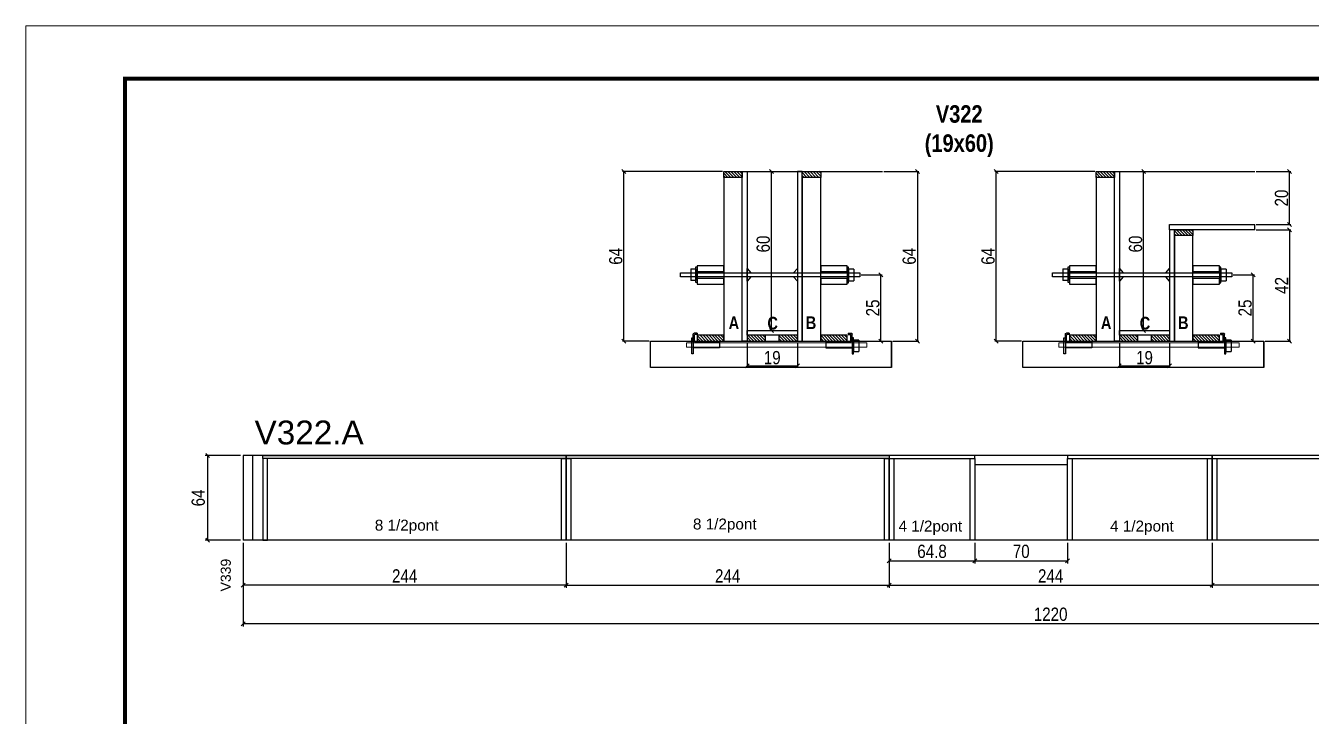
# Model space of a CAD drawing. Extents: x -3394 to 16474, y -5031 to 14397.
# Drawn here: x 9027 to 9998, y 5835 to 6357 of the extents above; entities that cross this region are included whole.
import ezdxf

# ---------------------------------------------------------------- set-up
doc = ezdxf.new("R2010")
doc.units = 0
doc.linetypes.add('DASHED', pattern=[0.75, 0.5, -0.25])
doc.layers.get('0').update_dxf_attribs({"linetype": 'CONTINUOUS'})
doc.layers.get('Defpoints').update_dxf_attribs({"linetype": 'CONTINUOUS'})
for name, color, linetype in [('1HACHURA MADEIRAS', 1, 'CONTINUOUS'), ('barrote', 251, 'CONTINUOUS'), ('COTA', 241, 'CONTINUOUS'), ('detalhes', 4, 'CONTINUOUS'), ('NOMENCLATURA', 7, 'CONTINUOUS'), ('Painéis', 200, 'CONTINUOUS'), ('PONTALETE', 7, 'CONTINUOUS'), ('presilha', 1, 'CONTINUOUS'), ('SARR_2.2x10', 60, 'CONTINUOUS'), ('SARR_2.2x7', 40, 'CONTINUOUS'), ('SARR_3.5x7', 81, 'CONTINUOUS'), ('Tubo de PVC', 51, 'CONTINUOUS')]:
    doc.layers.add(name, color=color, linetype=linetype)
for name, color, linetype, lineweight in [('CONCRETO', 251, 'CONTINUOUS', 25), ('Folhas', 255, 'CONTINUOUS', 9), ('SARRAFO DE PRESSAO', 251, 'DASHED', 9), ('SCO-___-LAJ', 2, 'CONTINUOUS', 0)]:
    doc.layers.add(name, color=color, linetype=linetype, lineweight=lineweight)
doc.styles.add('ARIAL', font='arial.ttf')
doc.styles.add('COTA TECNICA', font='techl___.ttf', dxfattribs={"height": 10})
doc.styles.add('COTA TECNICA 2X', font='techl___.ttf', dxfattribs={"height": 10})
doc.styles.add('TECNICA', font='techb___.ttf', dxfattribs={"height": 10})
doc.dimstyles.new('PAINEL', dxfattribs={"dimtxt": 10, "dimasz": 3, "dimexe": 3, "dimexo": 3, "dimgap": 3, "dimtad": 1, "dimdec": 1, "dimzin": 12, "dimdsep": 46, "dimtxsty": 'COTA TECNICA', "dimblk1": 'OBLIQUE', "dimblk2": 'OBLIQUE', "dimsah": 1, "dimcen": 0.9, "dimclrd": 4, "dimclre": 4, "dimclrt": 240, "dimadec": 1, "dimazin": 3, "dimtfac": 1, "dimtdec": 1, "dimtmove": 0, "dimatfit": 3, "dimfxl": 1, "dimtolj": 1, "dimtzin": 12, "dimarcsym": 0})
doc.dimstyles.new('SECAO', dxfattribs={"dimscale": 0.333333, "dimtxt": 5, "dimasz": 9, "dimexe": 3, "dimexo": 3, "dimgap": 3, "dimtad": 1, "dimdec": 1, "dimlfac": 0.5, "dimzin": 12, "dimdsep": 46, "dimtxsty": 'COTA TECNICA 2X', "dimblk1": 'OBLIQUE', "dimblk2": 'OBLIQUE', "dimsah": 1, "dimcen": 0.9, "dimclrd": 4, "dimclre": 4, "dimclrt": 240, "dimadec": 1, "dimazin": 3, "dimtfac": 1, "dimtdec": 1, "dimtmove": 0, "dimatfit": 3, "dimfxl": 1, "dimtolj": 1, "dimtzin": 12, "dimarcsym": 0})

# ---------------------------------------------------------------- blocks, each defined once
blk = doc.blocks.new('9999999999')
at = {"layer": 'Folhas'}
blk.add_lwpolyline([(98138.98, 34190.21), (99623.98, 34190.21), (99623.98, 35240.21), (98138.98, 35240.21)], close=True, dxfattribs=at)
at = {"layer": 'Folhas', "color": 30, "const_width": 3}
blk.add_lwpolyline([(98213.98, 34230.21), (99583.98, 34230.21), (99583.98, 35200.21), (98213.98, 35200.21)], close=True, dxfattribs=at)
blk = doc.blocks.new('_Oblique')
at = {"color": 0, "linetype": 'ByBlock', "lineweight": -2}
blk.add_line((-0.5, -0.5), (0.5, 0.5), dxfattribs=at)
blk = doc.blocks.new('*D790')
at = {"layer": 'COTA', "color": 4, "linetype": 'Continuous', "lineweight": -2, "transparency": 16777216}
for p, q in [((9923.49, 5966), (9923.49, 5932.03)), ((10167.49, 5966), (10167.49, 5932.03)), ((10167.49, 5934.03), (9923.49, 5934.03))]:
    blk.add_line(p, q, dxfattribs=at)
at = {"layer": 'Defpoints', "color": 0, "linetype": 'Continuous', "transparency": 16777216}
for p in [(9923.49, 5968), (10167.49, 5968), (9923.49, 5934.03)]:
    blk.add_point(p, dxfattribs=at)
at = {"layer": 'COTA', "color": 4, "linetype": 'Continuous', "lineweight": -2, "transparency": 16777216, "xscale": 3, "yscale": 3, "zscale": 3, "rotation": 180}
blk.add_blockref('_Oblique', (9923.49, 5934.03), dxfattribs=at)
at = {"layer": 'COTA', "color": 4, "linetype": 'Continuous', "lineweight": -2, "transparency": 16777216, "xscale": 3, "yscale": 3, "zscale": 3}
blk.add_blockref('_Oblique', (10167.49, 5934.03), dxfattribs=at)
at = {"layer": 'COTA', "color": 240, "linetype": 'Continuous', "transparency": 16777216, "insert": (10045.49, 5941.1), "char_height": 10, "attachment_point": 5, "style": 'COTA TECNICA'}
blk.add_mtext('\\A1;244', dxfattribs=at)
blk = doc.blocks.new('*D791')
at = {"layer": 'COTA', "color": 4, "linetype": 'Continuous', "lineweight": -2, "transparency": 16777216}
for p, q in [((9191.46, 5966), (9191.46, 5932.03)), ((9435.49, 5966), (9435.49, 5932.03)), ((9435.49, 5934.03), (9191.46, 5934.03))]:
    blk.add_line(p, q, dxfattribs=at)
at = {"layer": 'Defpoints', "color": 0, "linetype": 'Continuous', "transparency": 16777216}
for p in [(9191.46, 5968), (9435.49, 5968), (9191.46, 5934.03)]:
    blk.add_point(p, dxfattribs=at)
at = {"layer": 'COTA', "color": 4, "linetype": 'Continuous', "lineweight": -2, "transparency": 16777216, "xscale": 3, "yscale": 3, "zscale": 3, "rotation": 180}
blk.add_blockref('_Oblique', (9191.46, 5934.03), dxfattribs=at)
at = {"layer": 'COTA', "color": 4, "linetype": 'Continuous', "lineweight": -2, "transparency": 16777216, "xscale": 3, "yscale": 3, "zscale": 3}
blk.add_blockref('_Oblique', (9435.49, 5934.03), dxfattribs=at)
at = {"layer": 'COTA', "color": 240, "linetype": 'Continuous', "transparency": 16777216, "insert": (9313.48, 5941.1), "char_height": 10, "attachment_point": 5, "style": 'COTA TECNICA'}
blk.add_mtext('\\A1;244', dxfattribs=at)
blk = doc.blocks.new('*D792')
at = {"layer": 'COTA', "color": 4, "linetype": 'Continuous', "lineweight": -2, "transparency": 16777216}
for p, q in [((9191.46, 5966), (9191.46, 5903.01)), ((10411.49, 5966), (10411.49, 5903.01)), ((10411.49, 5905.01), (9191.46, 5905.01))]:
    blk.add_line(p, q, dxfattribs=at)
at = {"layer": 'Defpoints', "color": 0, "linetype": 'Continuous', "transparency": 16777216}
for p in [(9191.46, 5968), (10411.49, 5968), (9191.46, 5905.01)]:
    blk.add_point(p, dxfattribs=at)
at = {"layer": 'COTA', "color": 4, "linetype": 'Continuous', "lineweight": -2, "transparency": 16777216, "xscale": 3, "yscale": 3, "zscale": 3, "rotation": 180}
blk.add_blockref('_Oblique', (9191.46, 5905.01), dxfattribs=at)
at = {"layer": 'COTA', "color": 4, "linetype": 'Continuous', "lineweight": -2, "transparency": 16777216, "xscale": 3, "yscale": 3, "zscale": 3}
blk.add_blockref('_Oblique', (10411.49, 5905.01), dxfattribs=at)
at = {"layer": 'COTA', "color": 240, "linetype": 'Continuous', "transparency": 16777216, "insert": (9801.48, 5912.11), "char_height": 10, "attachment_point": 5, "style": 'COTA TECNICA'}
blk.add_mtext('\\A1;1220', dxfattribs=at)
blk = doc.blocks.new('*D793')
at = {"layer": 'COTA', "color": 4, "linetype": 'Continuous', "lineweight": -2, "transparency": 16777216}
for p, q in [((9189.46, 6032), (9162.66, 6032)), ((9164.66, 6032), (9164.66, 5968)), ((9189.46, 5968), (9162.66, 5968))]:
    blk.add_line(p, q, dxfattribs=at)
at = {"layer": 'Defpoints', "color": 0, "linetype": 'Continuous', "transparency": 16777216}
for p in [(9191.46, 6032), (9164.66, 5968), (9191.46, 5968)]:
    blk.add_point(p, dxfattribs=at)
at = {"layer": 'COTA', "color": 4, "linetype": 'Continuous', "lineweight": -2, "transparency": 16777216, "xscale": 3, "yscale": 3, "zscale": 3}
for p, rotation in [((9164.66, 6032), 90), ((9164.66, 5968), 270)]:
    blk.add_blockref('_Oblique', p, dxfattribs=dict(at, rotation=rotation))
at = {"layer": 'COTA', "color": 240, "linetype": 'Continuous', "transparency": 16777216, "insert": (9157.56, 6000), "char_height": 10, "attachment_point": 5, "rotation": 90, "style": 'COTA TECNICA'}
blk.add_mtext('\\A1;64', dxfattribs=at)
blk = doc.blocks.new('*D794')
at = {"layer": 'COTA', "color": 4, "linetype": 'Continuous', "lineweight": -2, "transparency": 16777216}
for p, q in [((9679.49, 5966), (9679.49, 5932.03)), ((9923.49, 5966), (9923.49, 5932.03)), ((9679.49, 5934.03), (9923.49, 5934.03))]:
    blk.add_line(p, q, dxfattribs=at)
at = {"layer": 'Defpoints', "color": 0, "linetype": 'Continuous', "transparency": 16777216}
for p in [(9679.49, 5968), (9923.49, 5968), (9923.49, 5934.03)]:
    blk.add_point(p, dxfattribs=at)
at = {"layer": 'COTA', "color": 4, "linetype": 'Continuous', "lineweight": -2, "transparency": 16777216, "xscale": 3, "yscale": 3, "zscale": 3, "rotation": 180}
blk.add_blockref('_Oblique', (9679.49, 5934.03), dxfattribs=at)
at = {"layer": 'COTA', "color": 4, "linetype": 'Continuous', "lineweight": -2, "transparency": 16777216, "xscale": 3, "yscale": 3, "zscale": 3}
blk.add_blockref('_Oblique', (9923.49, 5934.03), dxfattribs=at)
at = {"layer": 'COTA', "color": 240, "linetype": 'Continuous', "transparency": 16777216, "insert": (9801.49, 5941.1), "char_height": 10, "attachment_point": 5, "style": 'COTA TECNICA'}
blk.add_mtext('\\A1;244', dxfattribs=at)
blk = doc.blocks.new('*D795')
at = {"layer": 'COTA', "color": 4, "linetype": 'Continuous', "lineweight": -2, "transparency": 16777216}
for p, q in [((9435.49, 5966), (9435.49, 5932.03)), ((9679.49, 5966), (9679.49, 5932.03)), ((9435.49, 5934.03), (9679.49, 5934.03))]:
    blk.add_line(p, q, dxfattribs=at)
at = {"layer": 'Defpoints', "color": 0, "linetype": 'Continuous', "transparency": 16777216}
for p in [(9435.49, 5968), (9679.49, 5968), (9679.49, 5934.03)]:
    blk.add_point(p, dxfattribs=at)
at = {"layer": 'COTA', "color": 4, "linetype": 'Continuous', "lineweight": -2, "transparency": 16777216, "xscale": 3, "yscale": 3, "zscale": 3, "rotation": 180}
blk.add_blockref('_Oblique', (9435.49, 5934.03), dxfattribs=at)
at = {"layer": 'COTA', "color": 4, "linetype": 'Continuous', "lineweight": -2, "transparency": 16777216, "xscale": 3, "yscale": 3, "zscale": 3}
blk.add_blockref('_Oblique', (9679.49, 5934.03), dxfattribs=at)
at = {"layer": 'COTA', "color": 240, "linetype": 'Continuous', "transparency": 16777216, "insert": (9557.49, 5941.1), "char_height": 10, "attachment_point": 5, "style": 'COTA TECNICA'}
blk.add_mtext('\\A1;244', dxfattribs=at)
blk = doc.blocks.new('*D797')
at = {"layer": 'COTA', "color": 4, "linetype": 'Continuous', "lineweight": -2, "transparency": 16777216}
for p, q in [((9679.49, 5966), (9679.49, 5950.49)), ((9744.26, 5966), (9744.26, 5950.49)), ((9679.49, 5952.49), (9744.26, 5952.49))]:
    blk.add_line(p, q, dxfattribs=at)
at = {"layer": 'Defpoints', "color": 0, "linetype": 'Continuous', "transparency": 16777216}
for p in [(9679.49, 5968), (9744.26, 5968), (9744.26, 5952.49)]:
    blk.add_point(p, dxfattribs=at)
at = {"layer": 'COTA', "color": 4, "linetype": 'Continuous', "lineweight": -2, "transparency": 16777216, "xscale": 3, "yscale": 3, "zscale": 3, "rotation": 180}
blk.add_blockref('_Oblique', (9679.49, 5952.49), dxfattribs=at)
at = {"layer": 'COTA', "color": 4, "linetype": 'Continuous', "lineweight": -2, "transparency": 16777216, "xscale": 3, "yscale": 3, "zscale": 3}
blk.add_blockref('_Oblique', (9744.26, 5952.49), dxfattribs=at)
at = {"layer": 'COTA', "color": 240, "linetype": 'Continuous', "transparency": 16777216, "insert": (9711.88, 5959.62), "char_height": 10, "attachment_point": 5, "style": 'COTA TECNICA'}
blk.add_mtext('\\A1;64.8', dxfattribs=at)
blk = doc.blocks.new('*D798')
at = {"layer": 'COTA', "color": 4, "linetype": 'Continuous', "lineweight": -2, "transparency": 16777216}
for p, q in [((9744.26, 5966), (9744.26, 5950.49)), ((9814.26, 5966), (9814.26, 5950.49)), ((9744.26, 5952.49), (9814.26, 5952.49))]:
    blk.add_line(p, q, dxfattribs=at)
at = {"layer": 'Defpoints', "color": 0, "linetype": 'Continuous', "transparency": 16777216}
for p in [(9744.26, 5968), (9814.26, 5968), (9814.26, 5952.49)]:
    blk.add_point(p, dxfattribs=at)
at = {"layer": 'COTA', "color": 4, "linetype": 'Continuous', "lineweight": -2, "transparency": 16777216, "xscale": 3, "yscale": 3, "zscale": 3, "rotation": 180}
blk.add_blockref('_Oblique', (9744.26, 5952.49), dxfattribs=at)
at = {"layer": 'COTA', "color": 4, "linetype": 'Continuous', "lineweight": -2, "transparency": 16777216, "xscale": 3, "yscale": 3, "zscale": 3}
blk.add_blockref('_Oblique', (9814.26, 5952.49), dxfattribs=at)
at = {"layer": 'COTA', "color": 240, "linetype": 'Continuous', "transparency": 16777216, "insert": (9779.26, 5959.6), "char_height": 10, "attachment_point": 5, "style": 'COTA TECNICA'}
blk.add_mtext('\\A1;70', dxfattribs=at)
blk = doc.blocks.new('*D819')
at = {"layer": 'COTA', "color": 4, "lineweight": -2, "transparency": 16777216}
for p, q in [((9853.38, 6117.44), (9853.38, 6098.76)), ((9891.38, 6117.44), (9891.38, 6098.76)), ((9853.38, 6099.76), (9891.38, 6099.76))]:
    blk.add_line(p, q, dxfattribs=at)
at = {"layer": 'Defpoints', "color": 0, "transparency": 16777216}
for p in [(9853.38, 6118.44), (9891.38, 6118.44), (9891.38, 6099.76)]:
    blk.add_point(p, dxfattribs=at)
at = {"layer": 'COTA', "color": 4, "lineweight": -2, "transparency": 16777216, "xscale": 3, "yscale": 3, "zscale": 3, "rotation": 180}
blk.add_blockref('_Oblique', (9853.38, 6099.76), dxfattribs=at)
at = {"layer": 'COTA', "color": 4, "lineweight": -2, "transparency": 16777216, "xscale": 3, "yscale": 3, "zscale": 3}
blk.add_blockref('_Oblique', (9891.38, 6099.76), dxfattribs=at)
at = {"layer": 'COTA', "color": 240, "transparency": 16777216, "insert": (9872.38, 6105.85), "char_height": 10, "attachment_point": 5, "style": 'COTA TECNICA 2X'}
blk.add_mtext('\\A1;19', dxfattribs=at)
blk = doc.blocks.new('PRESILHA METÁLICA 1')
at = {"layer": 'presilha'}
for p, q in [((6, 15.5), (7.5, 15.5)), ((6, -2.5), (6, 15.5)), ((7.5, 10.6), (7.5, 19.9)), ((7.5, 15.5), (7.5, -2.5)), ((12, 21), (8.6, 21)), ((9, 11.6), (9, 18.9)), ((12, 19.5), (9.6, 19.5)), ((12, 21), (12, 19.5)), ((0, 13), (6, 13)), ((0, 13), (0, 0)), ((6, 0), (0, 0)), ((6, 13), (6, 0)), ((37.5, 4.1), (7.5, 4.1)), ((37.5, 11), (9.6, 11)), ((37.5, 11), (37.5, 4.1)), ((7.5, -2.5), (6, -2.5))]:
    blk.add_line(p, q, dxfattribs=at)
for centre, radius, start, end in [((8.6, 19.9), 1.14, 90, 180), ((9.6, 18.9), 0.57, 90, 180), ((9.6, 11.6), 0.57, 180, 270)]:
    blk.add_arc(centre, radius, start, end, dxfattribs=at)
blk = doc.blocks.new('PRESILHA METÁLICA 2')
at = {"layer": 'presilha'}
for p, q in [((-5.2, 23.5), (-5.2, 22)), ((-5.2, 23.5), (-1.9, 23.5)), ((-5.2, 22), (-2.8, 22)), ((-2.2, 14.1), (-2.2, 21.4)), ((0.8, 18), (-0.8, 18)), ((-0.8, 18), (-0.8, 0)), ((-0.8, 14.6), (-0.8, 22.4)), ((0.8, 0), (0.8, 18)), ((-30.8, 13.5), (-30.8, 6.6)), ((-30.8, 13.5), (-2.8, 13.5)), ((-30.8, 6.6), (-0.8, 6.6)), ((-0.8, 0), (0.8, 0))]:
    blk.add_line(p, q, dxfattribs=at)
for centre, radius, start, end in [((-2.8, 21.4), 0.57, 0, 90), ((-1.9, 22.4), 1.14, 0, 90), ((-2.8, 14.1), 0.57, 270, 0)]:
    blk.add_arc(centre, radius, start, end, dxfattribs=at)
blk = doc.blocks.new('*D820')
at = {"layer": 'COTA', "color": 4, "lineweight": -2, "transparency": 16777216}
for p, q in [((9956.68, 6202.44), (9983.03, 6202.44)), ((9982.03, 6202.44), (9982.03, 6118.44)), ((9963.44, 6118.44), (9983.03, 6118.44))]:
    blk.add_line(p, q, dxfattribs=at)
at = {"layer": 'Defpoints', "color": 0, "transparency": 16777216}
for p in [(9955.68, 6202.44), (9962.44, 6118.44), (9982.03, 6118.44)]:
    blk.add_point(p, dxfattribs=at)
at = {"layer": 'COTA', "color": 4, "lineweight": -2, "transparency": 16777216, "xscale": 3, "yscale": 3, "zscale": 3}
for p, rotation in [((9982.03, 6202.44), 90), ((9982.03, 6118.44), 270)]:
    blk.add_blockref('_Oblique', p, dxfattribs=dict(at, rotation=rotation))
at = {"layer": 'COTA', "color": 240, "transparency": 16777216, "insert": (9975.96, 6160.44), "char_height": 10, "attachment_point": 5, "rotation": 90, "style": 'COTA TECNICA 2X'}
blk.add_mtext('\\A1;42', dxfattribs=at)
blk = doc.blocks.new('*D821')
at = {"layer": 'COTA', "color": 4, "lineweight": -2, "transparency": 16777216}
for p, q in [((9854.38, 6246.44), (9872.75, 6246.44)), ((9871.75, 6126.44), (9871.75, 6246.44)), ((9861.8, 6126.44), (9872.75, 6126.44))]:
    blk.add_line(p, q, dxfattribs=at)
at = {"layer": 'Defpoints', "color": 0, "transparency": 16777216}
for p in [(9853.38, 6246.44), (9871.75, 6246.44), (9860.8, 6126.44)]:
    blk.add_point(p, dxfattribs=at)
at = {"layer": 'COTA', "color": 4, "lineweight": -2, "transparency": 16777216, "xscale": 3, "yscale": 3, "zscale": 3}
for p, rotation in [((9871.75, 6246.44), 90), ((9871.75, 6126.44), 270)]:
    blk.add_blockref('_Oblique', p, dxfattribs=dict(at, rotation=rotation))
at = {"layer": 'COTA', "color": 240, "transparency": 16777216, "insert": (9865.64, 6191.7), "char_height": 10, "attachment_point": 5, "rotation": 90, "style": 'COTA TECNICA 2X'}
blk.add_mtext('\\A1;60', dxfattribs=at)
blk = doc.blocks.new('*D822')
at = {"layer": 'COTA', "color": 4, "lineweight": -2, "transparency": 16777216}
for p, q in [((9956.68, 6246.44), (9983.03, 6246.44)), ((9982.03, 6206.44), (9982.03, 6246.44)), ((9956.68, 6206.44), (9983.03, 6206.44))]:
    blk.add_line(p, q, dxfattribs=at)
at = {"layer": 'Defpoints', "color": 0, "transparency": 16777216}
for p in [(9955.68, 6246.44), (9982.03, 6246.44), (9955.68, 6206.44)]:
    blk.add_point(p, dxfattribs=at)
at = {"layer": 'COTA', "color": 4, "lineweight": -2, "transparency": 16777216, "xscale": 3, "yscale": 3, "zscale": 3}
for p, rotation in [((9982.03, 6246.44), 90), ((9982.03, 6206.44), 270)]:
    blk.add_blockref('_Oblique', p, dxfattribs=dict(at, rotation=rotation))
at = {"layer": 'COTA', "color": 240, "transparency": 16777216, "insert": (9975.93, 6226.44), "char_height": 10, "attachment_point": 5, "rotation": 90, "style": 'COTA TECNICA 2X'}
blk.add_mtext('\\A1;20', dxfattribs=at)
blk = doc.blocks.new('*D823')
at = {"layer": 'COTA', "color": 4, "lineweight": -2, "transparency": 16777216}
for p, q in [((9834.78, 6246.44), (9759.31, 6246.44)), ((9760.31, 6118.44), (9760.31, 6246.44)), ((9779.52, 6118.44), (9759.31, 6118.44))]:
    blk.add_line(p, q, dxfattribs=at)
at = {"layer": 'Defpoints', "color": 0, "transparency": 16777216}
for p in [(9760.31, 6246.44), (9835.78, 6246.44), (9780.52, 6118.44)]:
    blk.add_point(p, dxfattribs=at)
at = {"layer": 'COTA', "color": 4, "lineweight": -2, "transparency": 16777216, "xscale": 3, "yscale": 3, "zscale": 3}
for p, rotation in [((9760.31, 6246.44), 90), ((9760.31, 6118.44), 270)]:
    blk.add_blockref('_Oblique', p, dxfattribs=dict(at, rotation=rotation))
at = {"layer": 'COTA', "color": 240, "transparency": 16777216, "insert": (9754.21, 6182.44), "char_height": 10, "attachment_point": 5, "rotation": 90, "style": 'COTA TECNICA 2X'}
blk.add_mtext('\\A1;64', dxfattribs=at)
blk = doc.blocks.new('*D818')
at = {"layer": 'COTA', "color": 4, "lineweight": -2, "transparency": 16777216}
for p, q in [((9939.46, 6168.44), (9955.52, 6168.44)), ((9954.52, 6118.44), (9954.52, 6168.44)), ((9929.98, 6118.44), (9955.52, 6118.44))]:
    blk.add_line(p, q, dxfattribs=at)
at = {"layer": 'Defpoints', "color": 0, "transparency": 16777216}
for p in [(9938.46, 6168.44), (9954.52, 6168.44), (9928.98, 6118.44)]:
    blk.add_point(p, dxfattribs=at)
at = {"layer": 'COTA', "color": 4, "lineweight": -2, "transparency": 16777216, "xscale": 3, "yscale": 3, "zscale": 3}
for p, rotation in [((9954.52, 6168.44), 90), ((9954.52, 6118.44), 270)]:
    blk.add_blockref('_Oblique', p, dxfattribs=dict(at, rotation=rotation))
at = {"layer": 'COTA', "color": 240, "transparency": 16777216, "insert": (9948.41, 6143.44), "char_height": 10, "attachment_point": 5, "rotation": 90, "style": 'COTA TECNICA 2X'}
blk.add_mtext('\\A1;25', dxfattribs=at)
blk = doc.blocks.new('*D830')
at = {"layer": 'COTA', "color": 4, "lineweight": -2, "transparency": 16777216}
for p, q in [((9572.15, 6117.44), (9572.15, 6098.76)), ((9610.15, 6117.44), (9610.15, 6098.76)), ((9572.15, 6099.76), (9610.15, 6099.76))]:
    blk.add_line(p, q, dxfattribs=at)
at = {"layer": 'Defpoints', "color": 0, "transparency": 16777216}
for p in [(9572.15, 6118.44), (9610.15, 6118.44), (9610.15, 6099.76)]:
    blk.add_point(p, dxfattribs=at)
at = {"layer": 'COTA', "color": 4, "lineweight": -2, "transparency": 16777216, "xscale": 3, "yscale": 3, "zscale": 3, "rotation": 180}
blk.add_blockref('_Oblique', (9572.15, 6099.76), dxfattribs=at)
at = {"layer": 'COTA', "color": 4, "lineweight": -2, "transparency": 16777216, "xscale": 3, "yscale": 3, "zscale": 3}
blk.add_blockref('_Oblique', (9610.15, 6099.76), dxfattribs=at)
at = {"layer": 'COTA', "color": 240, "transparency": 16777216, "insert": (9591.15, 6105.85), "char_height": 10, "attachment_point": 5, "style": 'COTA TECNICA 2X'}
blk.add_mtext('\\A1;19', dxfattribs=at)
blk = doc.blocks.new('*D831')
at = {"layer": 'COTA', "color": 4, "lineweight": -2, "transparency": 16777216}
for p, q in [((9675.45, 6246.44), (9701.8, 6246.44)), ((9700.8, 6246.44), (9700.8, 6118.44)), ((9682.2, 6118.44), (9701.8, 6118.44))]:
    blk.add_line(p, q, dxfattribs=at)
at = {"layer": 'Defpoints', "color": 0, "transparency": 16777216}
for p in [(9674.45, 6246.44), (9681.2, 6118.44), (9700.8, 6118.44)]:
    blk.add_point(p, dxfattribs=at)
at = {"layer": 'COTA', "color": 4, "lineweight": -2, "transparency": 16777216, "xscale": 3, "yscale": 3, "zscale": 3}
for p, rotation in [((9700.8, 6246.44), 90), ((9700.8, 6118.44), 270)]:
    blk.add_blockref('_Oblique', p, dxfattribs=dict(at, rotation=rotation))
at = {"layer": 'COTA', "color": 240, "transparency": 16777216, "insert": (9694.7, 6182.44), "char_height": 10, "attachment_point": 5, "rotation": 90, "style": 'COTA TECNICA 2X'}
blk.add_mtext('\\A1;64', dxfattribs=at)
blk = doc.blocks.new('*D832')
at = {"layer": 'COTA', "color": 4, "lineweight": -2, "transparency": 16777216}
for p, q in [((9573.15, 6246.44), (9591.51, 6246.44)), ((9590.51, 6126.44), (9590.51, 6246.44)), ((9580.56, 6126.44), (9591.51, 6126.44))]:
    blk.add_line(p, q, dxfattribs=at)
at = {"layer": 'Defpoints', "color": 0, "transparency": 16777216}
for p in [(9572.15, 6246.44), (9590.51, 6246.44), (9579.56, 6126.44)]:
    blk.add_point(p, dxfattribs=at)
at = {"layer": 'COTA', "color": 4, "lineweight": -2, "transparency": 16777216, "xscale": 3, "yscale": 3, "zscale": 3}
for p, rotation in [((9590.51, 6246.44), 90), ((9590.51, 6126.44), 270)]:
    blk.add_blockref('_Oblique', p, dxfattribs=dict(at, rotation=rotation))
at = {"layer": 'COTA', "color": 240, "transparency": 16777216, "insert": (9584.41, 6191.7), "char_height": 10, "attachment_point": 5, "rotation": 90, "style": 'COTA TECNICA 2X'}
blk.add_mtext('\\A1;60', dxfattribs=at)
blk = doc.blocks.new('*D833')
at = {"layer": 'COTA', "color": 4, "lineweight": -2, "transparency": 16777216}
for p, q in [((9553.55, 6246.44), (9478.08, 6246.44)), ((9479.08, 6118.44), (9479.08, 6246.44)), ((9498.29, 6118.44), (9478.08, 6118.44))]:
    blk.add_line(p, q, dxfattribs=at)
at = {"layer": 'Defpoints', "color": 0, "transparency": 16777216}
for p in [(9479.08, 6246.44), (9554.55, 6246.44), (9499.29, 6118.44)]:
    blk.add_point(p, dxfattribs=at)
at = {"layer": 'COTA', "color": 4, "lineweight": -2, "transparency": 16777216, "xscale": 3, "yscale": 3, "zscale": 3}
for p, rotation in [((9479.08, 6246.44), 90), ((9479.08, 6118.44), 270)]:
    blk.add_blockref('_Oblique', p, dxfattribs=dict(at, rotation=rotation))
at = {"layer": 'COTA', "color": 240, "transparency": 16777216, "insert": (9472.97, 6182.44), "char_height": 10, "attachment_point": 5, "rotation": 90, "style": 'COTA TECNICA 2X'}
blk.add_mtext('\\A1;64', dxfattribs=at)
blk = doc.blocks.new('*D834')
at = {"layer": 'COTA', "color": 4, "lineweight": -2, "transparency": 16777216}
for p, q in [((9658.23, 6168.44), (9674.28, 6168.44)), ((9673.28, 6118.44), (9673.28, 6168.44)), ((9648.75, 6118.44), (9674.28, 6118.44))]:
    blk.add_line(p, q, dxfattribs=at)
at = {"layer": 'Defpoints', "color": 0, "transparency": 16777216}
for p in [(9657.23, 6168.44), (9673.28, 6168.44), (9647.75, 6118.44)]:
    blk.add_point(p, dxfattribs=at)
at = {"layer": 'COTA', "color": 4, "lineweight": -2, "transparency": 16777216, "xscale": 3, "yscale": 3, "zscale": 3}
for p, rotation in [((9673.28, 6168.44), 90), ((9673.28, 6118.44), 270)]:
    blk.add_blockref('_Oblique', p, dxfattribs=dict(at, rotation=rotation))
at = {"layer": 'COTA', "color": 240, "transparency": 16777216, "insert": (9667.17, 6143.44), "char_height": 10, "attachment_point": 5, "rotation": 90, "style": 'COTA TECNICA 2X'}
blk.add_mtext('\\A1;25', dxfattribs=at)

msp = doc.modelspace()

# ---------------------------------------------------------------- hatches: boundary and pattern name
at = {"layer": 'SARR_2.2x10'}
h = msp.add_hatch(dxfattribs=at)
h.set_pattern_fill('ANSI31', color=256, scale=0.5, angle=90)
h.set_pattern_definition([(135, (42745.5697, -117393.734), (-1.122532015, -1.122532015), [])])
h.paths.add_polyline_path([(9554.55, 6122.84), (9554.55, 6118.44), (9534.55, 6118.44), (9534.55, 6122.84)])
h = msp.add_hatch(dxfattribs=at)
h.set_pattern_fill('ANSI31', color=256, scale=0.5, angle=90)
h.set_pattern_definition([(135, (42632.3697, -117393.734), (-1.122532015, -1.122532015), [])])
h.paths.add_polyline_path([(9647.75, 6122.84), (9647.75, 6118.44), (9627.75, 6118.44), (9627.75, 6122.84)])
h = msp.add_hatch(dxfattribs=at)
h.set_pattern_fill('ANSI31', color=256, scale=0.5, angle=90)
h.set_pattern_definition([(135, (43026.8047, -117393.734), (-1.122532015, -1.122532015), [])])
h.paths.add_polyline_path([(9835.78, 6122.84), (9835.78, 6118.44), (9815.78, 6118.44), (9815.78, 6122.84)])
h = msp.add_hatch(dxfattribs=at)
h.set_pattern_fill('ANSI31', color=256, scale=0.5, angle=90)
h.set_pattern_definition([(135, (42913.6047, -117393.734), (-1.122532015, -1.122532015), [])])
h.paths.add_polyline_path([(9928.98, 6122.84), (9928.98, 6118.44), (9908.98, 6118.44), (9908.98, 6122.84)])
at = {"layer": 'SARR_2.2x7'}
h = msp.add_hatch(dxfattribs=at)
h.set_pattern_fill('ANSI31', color=256, scale=0.5, angle=90)
h.set_pattern_definition([(135, (42636.3697, -117270.134), (-1.122532015, -1.122532015), [])])
h.paths.add_polyline_path([(9568.55, 6246.44), (9568.55, 6242.04), (9554.55, 6242.04), (9554.55, 6246.44)])
h = msp.add_hatch(dxfattribs=at)
h.set_pattern_fill('ANSI31', color=256, scale=0.5, angle=90)
h.set_pattern_definition([(135, (42577.1697, -117270.134), (-1.122532015, -1.122532015), [])])
h.paths.add_polyline_path([(9627.75, 6246.44), (9627.75, 6242.04), (9613.75, 6242.04), (9613.75, 6246.44)])
h = msp.add_hatch(dxfattribs=at)
h.set_pattern_fill('ANSI31', color=256, scale=0.5, angle=90)
h.set_pattern_definition([(135, (42917.6047, -117270.134), (-1.122532015, -1.122532015), [])])
h.paths.add_polyline_path([(9849.78, 6246.44), (9849.78, 6242.04), (9835.78, 6242.04), (9835.78, 6246.44)])
h = msp.add_hatch(dxfattribs=at)
h.set_pattern_fill('ANSI31', color=256, scale=0.5, angle=90)
h.set_pattern_definition([(135, (42858.4047, -117314.134), (-1.122532015, -1.122532015), [])])
h.paths.add_polyline_path([(9908.98, 6202.44), (9908.98, 6198.04), (9894.98, 6198.04), (9894.98, 6202.44)])
h = msp.add_hatch(dxfattribs=at)
h.set_pattern_fill('ANSI31', color=256, scale=0.5, angle=90)
h.set_pattern_definition([(135, (42783.9697, -117393.734), (-1.122532015, -1.122532015), [])])
h.paths.add_polyline_path([(9586.15, 6122.84), (9586.15, 6118.44), (9572.15, 6118.44), (9572.15, 6122.84)])
h = msp.add_hatch(dxfattribs=at)
h.set_pattern_fill('ANSI31', color=256, scale=0.5, angle=90)
h.set_pattern_definition([(135, (42759.9697, -117393.734), (-1.122532015, -1.122532015), [])])
h.paths.add_polyline_path([(9610.15, 6122.84), (9610.15, 6118.44), (9596.15, 6118.44), (9596.15, 6122.84)])
h = msp.add_hatch(dxfattribs=at)
h.set_pattern_fill('ANSI31', color=256, scale=0.5, angle=90)
h.set_pattern_definition([(135, (43065.2047, -117393.734), (-1.122532015, -1.122532015), [])])
h.paths.add_polyline_path([(9867.38, 6122.84), (9867.38, 6118.44), (9853.38, 6118.44), (9853.38, 6122.84)])
h = msp.add_hatch(dxfattribs=at)
h.set_pattern_fill('ANSI31', color=256, scale=0.5, angle=90)
h.set_pattern_definition([(135, (43041.2047, -117393.734), (-1.122532015, -1.122532015), [])])
h.paths.add_polyline_path([(9891.38, 6122.84), (9891.38, 6118.44), (9877.38, 6118.44), (9877.38, 6122.84)])

# ---------------------------------------------------------------- linework, layer by layer
at = {"layer": '1HACHURA MADEIRAS'}
for points in [[(9554.55, 6175.34), (9534.55, 6175.34), (9534.55, 6170.94), (9554.55, 6170.94)], [(9835.78, 6175.34), (9815.78, 6175.34), (9815.78, 6170.94), (9835.78, 6170.94)], [(9554.55, 6165.75), (9534.55, 6165.75), (9534.55, 6161.35), (9554.55, 6161.35)], [(9835.78, 6165.75), (9815.78, 6165.75), (9815.78, 6161.35), (9835.78, 6161.35)]]:
    msp.add_lwpolyline(points, close=True, dxfattribs=at)
at = {"layer": '1HACHURA MADEIRAS', "elevation": 0}
for points in [[(9647.75, 6175.34), (9627.75, 6175.34), (9627.75, 6170.94), (9647.75, 6170.94)], [(9928.98, 6175.34), (9908.98, 6175.34), (9908.98, 6170.94), (9928.98, 6170.94)], [(9647.75, 6165.75), (9627.75, 6165.75), (9627.75, 6161.35), (9647.75, 6161.35)], [(9928.98, 6165.75), (9908.98, 6165.75), (9908.98, 6161.35), (9928.98, 6161.35)]]:
    msp.add_lwpolyline(points, close=True, dxfattribs=at)
at = {"layer": 'barrote', "elevation": 0}
for points in [[(9681.2, 6098.44), (9499.29, 6098.44), (9499.29, 6118.44), (9681.2, 6118.44)], [(9962.44, 6098.44), (9780.52, 6098.44), (9780.52, 6118.44), (9962.44, 6118.44)]]:
    msp.add_lwpolyline(points, close=True, dxfattribs=at)
at = {"layer": 'CONCRETO', "linetype": 'Continuous'}
for p, q in [((9572.15, 6246.44), (9674.45, 6246.44)), ((9853.38, 6246.44), (9955.68, 6246.44))]:
    msp.add_line(p, q, dxfattribs=at)
at = {"layer": 'detalhes', "color": 250}
for p, q in [((9681.2, 6098.44), (9681.2, 6118.44)), ((9962.44, 6098.44), (9962.44, 6118.44))]:
    msp.add_line(p, q, dxfattribs=at)
at = {"layer": 'Painéis', "linetype": 'Continuous'}
for p, q in [((9955.68, 6202.44), (9955.68, 6206.44)), ((9191.46, 6032), (9191.46, 5968)), ((10411.49, 6032), (9191.46, 6032)), ((9435.49, 6032), (9435.49, 5968)), ((9435.49, 6032), (9435.49, 5968)), ((9435.49, 6032), (9435.49, 5968)), ((9679.49, 6032), (9679.49, 5968)), ((9923.49, 6032), (9923.49, 5968)), ((10411.49, 5968), (9191.46, 5968))]:
    msp.add_line(p, q, dxfattribs=at)
at = {"layer": 'Painéis', "linetype": 'Continuous', "elevation": 0}
for points in [[(9568.55, 6118.44), (9568.55, 6246.44), (9572.15, 6246.44), (9572.15, 6118.44)], [(9613.75, 6118.44), (9613.75, 6246.44), (9610.15, 6246.44), (9610.15, 6118.44)], [(9849.78, 6118.44), (9849.78, 6246.44), (9853.38, 6246.44), (9853.38, 6118.44)], [(9894.98, 6118.44), (9894.98, 6202.44), (9891.38, 6202.44), (9891.38, 6118.44)], [(9572.15, 6126.44), (9610.15, 6126.44), (9610.15, 6122.84), (9572.15, 6122.84)], [(9853.38, 6126.44), (9891.38, 6126.44), (9891.38, 6122.84), (9853.38, 6122.84)]]:
    msp.add_lwpolyline(points, close=True, dxfattribs=at)
msp.add_lwpolyline([(9955.68, 6202.44), (9891.38, 6202.44), (9891.38, 6206.44), (9955.68, 6206.44)], dxfattribs=at)
at = {"layer": 'presilha'}
for p, q in [((9529.55, 6172.87), (9533.55, 6172.87)), ((9529.55, 6172.87), (9529.55, 6164.2)), ((9533.55, 6174.54), (9534.55, 6174.54)), ((9533.55, 6162.54), (9533.55, 6174.54)), ((9533.55, 6172.87), (9533.55, 6164.2)), ((9534.55, 6174.54), (9534.55, 6162.54)), ((9648.75, 6174.35, 0), (9647.75, 6174.35, 0)), ((9647.75, 6174.35, 0), (9647.75, 6162.35, 0)), ((9648.75, 6162.35, 0), (9648.75, 6174.35, 0)), ((9652.75, 6172.68, 0), (9648.75, 6172.68, 0)), ((9648.75, 6172.68, 0), (9648.75, 6164.01, 0)), ((9652.75, 6172.68, 0), (9652.75, 6164.01, 0)), ((9810.78, 6172.87), (9814.78, 6172.87)), ((9810.78, 6172.87), (9810.78, 6164.2)), ((9814.78, 6174.54), (9815.78, 6174.54)), ((9814.78, 6162.54), (9814.78, 6174.54)), ((9814.78, 6172.87), (9814.78, 6164.2)), ((9815.78, 6174.54), (9815.78, 6162.54)), ((9929.98, 6174.35, 0), (9928.98, 6174.35, 0)), ((9928.98, 6174.35, 0), (9928.98, 6162.35, 0)), ((9929.98, 6162.35, 0), (9929.98, 6174.35, 0)), ((9933.98, 6172.68, 0), (9929.98, 6172.68, 0)), ((9929.98, 6172.68, 0), (9929.98, 6164.01, 0)), ((9933.98, 6172.68, 0), (9933.98, 6164.01, 0)), ((9533.55, 6164.2), (9529.55, 6164.2)), ((9534.55, 6162.54), (9533.55, 6162.54)), ((9647.75, 6162.35, 0), (9648.75, 6162.35, 0)), ((9648.75, 6164.01, 0), (9652.75, 6164.01, 0)), ((9814.78, 6164.2), (9810.78, 6164.2)), ((9815.78, 6162.54), (9814.78, 6162.54)), ((9928.98, 6162.35, 0), (9929.98, 6162.35, 0)), ((9929.98, 6164.01, 0), (9933.98, 6164.01, 0))]:
    msp.add_line(p, q, dxfattribs=at)
for points in [[(9521.77, 6169.94), (9657.23, 6169.94), (9657.23, 6166.94), (9521.77, 6166.94)], [(9803, 6169.94), (9938.46, 6169.94), (9938.46, 6166.94), (9803, 6166.94)]]:
    msp.add_lwpolyline(points, close=True, dxfattribs=at)
at = {"layer": 'SARR_2.2x10', "elevation": 0}
for points in [[(9554.55, 6122.84), (9534.55, 6122.84), (9534.55, 6118.44), (9554.55, 6118.44)], [(9647.75, 6122.84), (9627.75, 6122.84), (9627.75, 6118.44), (9647.75, 6118.44)], [(9835.78, 6122.84), (9815.78, 6122.84), (9815.78, 6118.44), (9835.78, 6118.44)], [(9928.98, 6122.84), (9908.98, 6122.84), (9908.98, 6118.44), (9928.98, 6118.44)]]:
    msp.add_lwpolyline(points, close=True, dxfattribs=at)
at = {"layer": 'SARR_2.2x7', "ltscale": 25}
for p, q in [((9198.46, 6032), (9198.46, 5968)), ((9814.26, 6025), (9744.26, 6025))]:
    msp.add_line(p, q, dxfattribs=at)
at = {"layer": 'SARR_2.2x7', "elevation": 0}
for points in [[(9554.55, 6246.44), (9568.55, 6246.44), (9568.55, 6242.04), (9554.55, 6242.04)], [(9613.75, 6246.44), (9627.75, 6246.44), (9627.75, 6242.04), (9613.75, 6242.04)], [(9835.78, 6246.44), (9849.78, 6246.44), (9849.78, 6242.04), (9835.78, 6242.04)], [(9894.98, 6202.44), (9908.98, 6202.44), (9908.98, 6198.04), (9894.98, 6198.04)], [(9586.15, 6122.84), (9572.15, 6122.84), (9572.15, 6118.44), (9586.15, 6118.44)], [(9610.15, 6122.84), (9596.15, 6122.84), (9596.15, 6118.44), (9610.15, 6118.44)], [(9867.38, 6122.84), (9853.38, 6122.84), (9853.38, 6118.44), (9867.38, 6118.44)], [(9891.38, 6122.84), (9877.38, 6122.84), (9877.38, 6118.44), (9891.38, 6118.44)]]:
    msp.add_lwpolyline(points, close=True, dxfattribs=at)
at = {"layer": 'SARR_2.2x7', "ltscale": 25}
for points in [[(9435.49, 6029.8), (9206.46, 6029.8), (9206.46, 6032), (9435.49, 6032)], [(9679.49, 6029.8), (9435.49, 6029.8), (9435.49, 6032), (9679.49, 6032)], [(9679.49, 6029.8), (9744.26, 6029.8), (9744.26, 6032), (9679.49, 6032)], [(9923.49, 6029.8), (10167.49, 6029.8), (10167.49, 6032), (9923.49, 6032)]]:
    msp.add_lwpolyline(points, close=True, dxfattribs=at)
at = {"layer": 'SARR_2.2x7', "ltscale": 25, "elevation": 0}
msp.add_lwpolyline([(9814.26, 6029.8), (9923.49, 6029.8), (9923.49, 6032), (9814.26, 6032)], close=True, dxfattribs=at)
at = {"layer": 'SARR_3.5x7', "elevation": 0}
for points in [[(9568.55, 6242.04), (9554.55, 6242.04), (9554.55, 6118.44), (9568.55, 6118.44)], [(9627.75, 6242.04), (9613.75, 6242.04), (9613.75, 6118.44), (9627.75, 6118.44)], [(9849.78, 6242.04), (9835.78, 6242.04), (9835.78, 6118.44), (9849.78, 6118.44)], [(9908.98, 6198.04), (9894.98, 6198.04), (9894.98, 6118.44), (9908.98, 6118.44)], [(9817.76, 5968), (9814.26, 5968), (9814.26, 6029.8), (9817.76, 6029.8)]]:
    msp.add_lwpolyline(points, close=True, dxfattribs=at)
at = {"layer": 'SARR_3.5x7'}
for points in [[(9206.46, 5968), (9209.96, 5968), (9209.96, 6029.8), (9206.46, 6029.8)], [(9435.49, 5968), (9431.99, 5968), (9431.99, 6029.8), (9435.49, 6029.8)], [(9438.99, 5968), (9435.49, 5968), (9435.49, 6029.8), (9438.99, 6029.8)], [(9679.49, 5968), (9675.99, 5968), (9675.99, 6029.8), (9679.49, 6029.8)], [(9682.99, 5968), (9679.49, 5968), (9679.49, 6029.8), (9682.99, 6029.8)], [(9744.26, 5968), (9740.76, 5968), (9740.76, 6029.8), (9744.26, 6029.8)], [(9923.49, 5968), (9919.99, 5968), (9919.99, 6029.8), (9923.49, 6029.8)], [(9926.99, 5968), (9923.49, 5968), (9923.49, 6029.8), (9926.99, 6029.8)]]:
    msp.add_lwpolyline(points, close=True, dxfattribs=at)
at = {"layer": 'SCO-___-LAJ', "color": 1, "elevation": 0}
for points in [[(9662.6, 6117.1), (9526.43, 6117.1), (9526.43, 6113.9), (9662.6, 6113.9)], [(9943.83, 6117.1), (9807.67, 6117.1), (9807.67, 6113.9), (9943.83, 6113.9)]]:
    msp.add_lwpolyline(points, close=True, dxfattribs=at)
at = {"layer": 'Tubo de PVC'}
for points in [[(9610.15, 6173.18), (9610.15, 6163.69), (9607.35, 6166.84), (9574.95, 6166.84), (9572.15, 6163.69), (9572.15, 6173.18), (9574.95, 6170.03), (9607.35, 6170.03)], [(9891.38, 6173.18), (9891.38, 6163.69), (9888.58, 6166.84), (9856.18, 6166.84), (9853.38, 6163.69), (9853.38, 6173.18), (9856.18, 6170.03), (9888.58, 6170.03)]]:
    msp.add_lwpolyline(points, close=True, dxfattribs=at)

# ---------------------------------------------------------------- block references
at = {"layer": 'presilha', "xscale": -0.6666666666666666, "yscale": 0.6666666666666666, "zscale": 0.6666666666666666}
for name, p in [('PRESILHA METÁLICA 2', (9530.87, 6108.8)), ('PRESILHA METÁLICA 1', (9656.61, 6110.47)), ('PRESILHA METÁLICA 2', (9812.1, 6108.8)), ('PRESILHA METÁLICA 1', (9937.85, 6110.47))]:
    msp.add_blockref(name, p, dxfattribs=at)
at = {"layer": 'SARRAFO DE PRESSAO', "color": 6, "linetype": 'ByBlock'}
msp.add_blockref('9999999999', (-89111.77, -28883.68), dxfattribs=at)

# ---------------------------------------------------------------- texts
at = {"layer": 'detalhes', "style": 'TECNICA'}
for s, p in [('A', (9558.22, 6127.46)), ('C', (9587.51, 6127.14)), ('B', (9616.48, 6127.46)), ('A', (9839.45, 6127.46)), ('C', (9868.75, 6127.14)), ('B', (9897.72, 6127.46))]:
    msp.add_text(s, height=9.6, dxfattribs=at).set_placement(p)
at = {"layer": 'NOMENCLATURA', "linetype": 'Continuous', "style": 'ARIAL'}
msp.add_text('V322.A', height=18, dxfattribs=at).set_placement((9200.08, 6040.41))
msp.add_text('V339', height=7.567, rotation=90, dxfattribs=at).set_placement((9182.12, 5929.39))
at = {"layer": 'NOMENCLATURA', "insert": (9732.42, 6296.51), "char_height": 13.2, "attachment_point": 2, "style": 'TECNICA'}
msp.add_mtext_dynamic_manual_height_columns('V322\\P(19x60)', width=13.2, gutter_width=1, heights=[0], dxfattribs=at)
at = {"layer": 'PONTALETE', "linetype": 'Continuous', "style": 'ARIAL'}
for s, p in [('8 1/2pont', (9290.93, 5975.3)), ('8 1/2pont', (9531.28, 5976.17)), ('4 1/2pont', (9686.58, 5974.62)), ('4 1/2pont', (9846.41, 5974.62))]:
    msp.add_text(s, height=8.25, dxfattribs=at).set_placement(p)

# ---------------------------------------------------------------- dimensions: what is measured, and where the dimension line sits
at = {"layer": 'COTA'}
for base, p1, p2, picture, middle in [((9479.08, 6246.44), (9499.29, 6118.44), (9554.55, 6246.44), '*D833', (9479.08, 6182.44)), ((9590.51, 6246.44), (9579.56, 6126.44), (9572.15, 6246.44), '*D832', (9590.51, 6191.7)), ((9760.31, 6246.44), (9780.52, 6118.44), (9835.78, 6246.44), '*D823', (9760.31, 6182.44)), ((9871.75, 6246.44), (9860.8, 6126.44), (9853.38, 6246.44), '*D821', (9871.75, 6191.7)), ((9982.03, 6246.44), (9955.68, 6206.44), (9955.68, 6246.44), '*D822', (9982.03, 6226.44))]:
    dim = msp.add_linear_dim(base=base, p1=p1, p2=p2, angle=90, dimstyle='SECAO', dxfattribs=at)
    dim.commit()
    dim.dimension.update_dxf_attribs({"geometry": picture, "text_midpoint": middle, "dimtype": 160})
for base, p1, p2, picture, middle in [((9700.8, 6118.44), (9674.45, 6246.44), (9681.2, 6118.44), '*D831', (9694.7, 6182.44)), ((9982.03, 6118.44), (9955.68, 6202.44), (9962.44, 6118.44), '*D820', (9975.96, 6160.44)), ((9673.28, 6168.44), (9647.75, 6118.44), (9657.23, 6168.44), '*D834', (9667.17, 6143.44)), ((9954.52, 6168.44), (9928.98, 6118.44), (9938.46, 6168.44), '*D818', (9948.41, 6143.44))]:
    dim = msp.add_linear_dim(base=base, p1=p1, p2=p2, angle=90, dimstyle='SECAO', dxfattribs=at)
    dim.commit()
    dim.dimension.update_dxf_attribs({"geometry": picture, "text_midpoint": middle})
for base, p1, p2, picture, middle in [((9610.15, 6099.76), (9572.15, 6118.44), (9610.15, 6118.44), '*D830', (9591.15, 6099.76)), ((9891.38, 6099.76), (9853.38, 6118.44), (9891.38, 6118.44), '*D819', (9872.38, 6099.76))]:
    dim = msp.add_linear_dim(base=base, p1=p1, p2=p2, dimstyle='SECAO', dxfattribs=at)
    dim.commit()
    dim.dimension.update_dxf_attribs({"geometry": picture, "text_midpoint": middle, "dimtype": 160})
at = {"layer": 'COTA', "linetype": 'Continuous'}
for base, p1, p2, angle, picture, middle in [((9164.66, 5968), (9191.46, 6032), (9191.46, 5968), 90, '*D793', (9157.56, 6000)), ((9191.46, 5934.03), (9435.49, 5968), (9191.46, 5968), 180, '*D791', (9313.48, 5941.1)), ((9191.46, 5905.01), (10411.49, 5968), (9191.46, 5968), 180, '*D792', (9801.48, 5912.11)), ((9923.49, 5934.03), (10167.49, 5968), (9923.49, 5968), 180, '*D790', (10045.49, 5941.1))]:
    dim = msp.add_linear_dim(base=base, p1=p1, p2=p2, angle=angle, dimstyle='PAINEL', override={"dimexe": 2, "dimexo": 2, "dimgap": 2, "dimadec": 8, "dimtix": 1, "dimatfit": 2, "dimldrblk": 'Oblique'}, dxfattribs=at)
    dim.commit()
    dim.dimension.update_dxf_attribs({"geometry": picture, "text_midpoint": middle})
for base, p1, p2, override, picture, middle in [((9679.49, 5934.03), (9435.49, 5968), (9679.49, 5968), {"dimexe": 2, "dimexo": 2, "dimgap": 2, "dimadec": 8, "dimtix": 1, "dimatfit": 2, "dimldrblk": 'Oblique'}, '*D795', (9557.49, 5941.1)), ((9923.49, 5934.03), (9679.49, 5968), (9923.49, 5968), {"dimexe": 2, "dimexo": 2, "dimgap": 2, "dimadec": 8, "dimtix": 1, "dimatfit": 2, "dimldrblk": 'Oblique'}, '*D794', (9801.49, 5941.1)), ((9744.26, 5952.49), (9679.49, 5968), (9744.26, 5968), {"dimexe": 2, "dimexo": 2, "dimgap": 2, "dimadec": 8, "dimtix": 1, "dimatfit": 2, "dimldrblk": 'Oblique'}, '*D797', (9711.88, 5959.62)), ((9814.26, 5952.49), (9744.26, 5968), (9814.26, 5968), {"dimexe": 2, "dimexo": 2, "dimgap": 2, "dimadec": 8, "dimtix": 1, "dimtmove": 1, "dimatfit": 2, "dimldrblk": 'Oblique'}, '*D798', (9779.26, 5959.6))]:
    dim = msp.add_linear_dim(base=base, p1=p1, p2=p2, dimstyle='PAINEL', override=override, dxfattribs=at)
    dim.commit()
    dim.dimension.update_dxf_attribs({"geometry": picture, "text_midpoint": middle})

doc.saveas('drawing.dxf')
